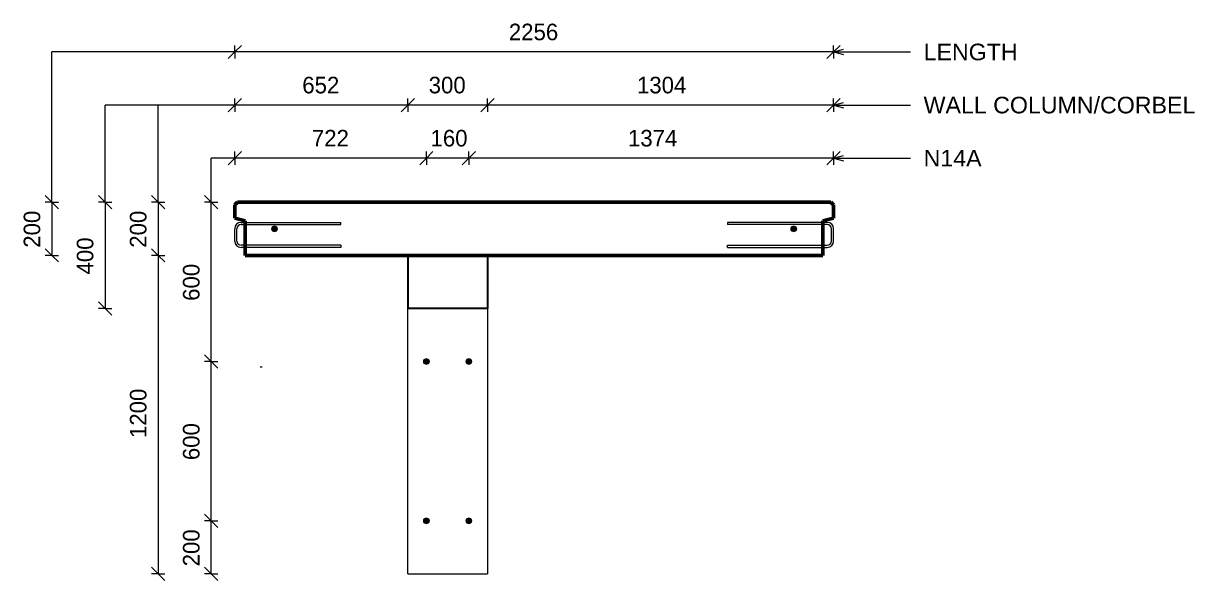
# Model space of a CAD drawing. Header units: millimetres. Extents: x 8908 to 30006, y -2054 to 18539.
# Drawn here: x 13869 to 18281, y 11689 to 13787 of the extents above; entities that cross this region are included whole.
import ezdxf

# ---------------------------------------------------------------- set-up
doc = ezdxf.new("R2010")
doc.units = ezdxf.units.MM
for name, color, linetype, lineweight in [('A-ANNO-DIMS', 211, 'Continuous', 9), ('A-ANNO-DIMS-25', 211, 'Continuous', 9), ('A-DETL-MBND', 5, 'Continuous', 18), ('A-WALL', 113, 'Continuous', 25), ('G-ANNO-TEXT', 231, 'Continuous', 9), ('S-BEAM', 12, 'Continuous', 18), ('S-RBAR', 171, 'Continuous', 18)]:
    doc.layers.add(name, color=color, linetype=linetype, lineweight=lineweight)
doc.styles.add('Arial', font='arial.ttf', dxfattribs={"height": 62.5})
doc.styles.add('Nirmala UI Semilight', font='NirmalaS.ttf', dxfattribs={"height": 62.5})
doc.dimstyles.new('Arrow_Filled_-_2_5_NI_UI', dxfattribs={"dimscale": 304.8, "dimtxt": 65.460247, "dimasz": 0.164042, "dimexe": 0.082021, "dimexo": 0.0625, "dimgap": 0.082021, "dimtad": 1, "dimdec": 4, "dimzin": 0, "dimdsep": 46, "dimtxsty": 'Nirmala UI Semilight', "dimblk1": 'OBLIQUE', "dimblk2": 'OBLIQUE', "dimsah": 1, "dimcen": 0.09, "dimazin": 0, "dimtfac": 1, "dimtdec": 4, "dimtix": 1, "dimtmove": 0, "dimatfit": 3, "dimfxl": 0.082021, "dimfxlon": 1, "dimtvp": 1, "dimtolj": 1, "dimtzin": 0, "dimarcsym": 2})

# ---------------------------------------------------------------- blocks, each defined once
blk = doc.blocks.new('DIMBLOCK28-Elevation Top Copy 1')
at = {"layer": 'A-ANNO-DIMS-25'}
for p, q in [((15617.4, 13479.8), (15642.4, 13504.8)), ((15617.4, 13479.8), (15617.4, 13504.8)), ((16921.2, 13479.8), (16946.2, 13504.8)), ((16921.2, 13479.8), (16921.2, 13504.8)), ((15617.4, 13479.8), (15592.4, 13454.8)), ((16921.2, 13479.8), (15617.4, 13479.8)), ((15617.4, 13479.8), (15617.4, 13454.8)), ((16921.2, 13479.8), (16896.2, 13454.8)), ((16921.2, 13479.8), (16921.2, 13454.8))]:
    blk.add_line(p, q, dxfattribs=at)
at = {"layer": 'A-ANNO-DIMS-25', "color": 0, "insert": (16180.6, 13586.4), "char_height": 62.5, "width": 212.805, "attachment_point": 1, "line_spacing_factor": 1.142579, "style": 'Nirmala UI Semilight'}
blk.add_mtext('1304', dxfattribs=at)
blk = doc.blocks.new('_Oblique')
at = {"color": 0, "linetype": 'ByBlock', "lineweight": -2}
blk.add_line((-0.5, -0.5), (0.5, 0.5), dxfattribs=at)
blk = doc.blocks.new('DIMBLOCK29-Elevation Top Copy 1')
at = {"layer": 'A-ANNO-DIMS-25'}
for p, q in [((15317.2, 13479.8), (15342.2, 13504.8)), ((15317.2, 13479.8), (15317.2, 13504.8)), ((15617.4, 13479.8), (15642.4, 13504.8)), ((15617.4, 13479.8), (15617.4, 13504.8)), ((15317.2, 13479.8), (15292.2, 13454.8)), ((15617.4, 13479.8), (15317.2, 13479.8)), ((15317.2, 13479.8), (15317.2, 13454.8)), ((15617.4, 13479.8), (15592.4, 13454.8)), ((15617.4, 13479.8), (15617.4, 13454.8))]:
    blk.add_line(p, q, dxfattribs=at)
at = {"layer": 'A-ANNO-DIMS-25', "color": 0, "insert": (15395.9, 13586.4), "char_height": 62.5, "width": 171.387, "attachment_point": 1, "line_spacing_factor": 1.142579, "style": 'Nirmala UI Semilight'}
blk.add_mtext('300', dxfattribs=at)
blk = doc.blocks.new('DIMBLOCK30-Elevation Top Copy 1')
at = {"layer": 'A-ANNO-DIMS-25'}
for p, q in [((14665.2, 13479.8), (14690.2, 13504.8)), ((14665.2, 13479.8), (14665.2, 13504.8)), ((15317.2, 13479.8), (15342.2, 13504.8)), ((15317.2, 13479.8), (15317.2, 13504.8)), ((14665.2, 13479.8), (14640.2, 13454.8)), ((15317.2, 13479.8), (14665.2, 13479.8)), ((14665.2, 13479.8), (14665.2, 13454.8)), ((15317.2, 13479.8), (15292.2, 13454.8)), ((15317.2, 13479.8), (15317.2, 13454.8))]:
    blk.add_line(p, q, dxfattribs=at)
at = {"layer": 'A-ANNO-DIMS-25', "color": 0, "insert": (14919.8, 13586.4), "char_height": 62.5, "width": 171.387, "attachment_point": 1, "line_spacing_factor": 1.142579, "style": 'Nirmala UI Semilight'}
blk.add_mtext('652', dxfattribs=at)
blk = doc.blocks.new('DIMBLOCK31-Elevation Top Copy 1')
at = {"layer": 'A-ANNO-DIMS-25'}
for p, q in [((14376.8, 13113.8), (14351.8, 13138.8)), ((14376.8, 13113.8), (14351.8, 13113.8)), ((14376.8, 13113.8), (14376.8, 12913.8)), ((14376.8, 13113.8), (14401.8, 13088.8)), ((14376.8, 13113.8), (14401.8, 13113.8)), ((14376.8, 12913.8), (14351.8, 12938.8)), ((14376.8, 12913.8), (14351.8, 12913.8)), ((14376.8, 12913.8), (14401.8, 12888.8)), ((14376.8, 12913.8), (14401.8, 12913.8))]:
    blk.add_line(p, q, dxfattribs=at)
at = {"layer": 'A-ANNO-DIMS-25', "color": 0, "insert": (14270.2, 12942.4), "char_height": 62.5, "width": 171.387, "attachment_point": 1, "rotation": 90, "line_spacing_factor": 1.142579, "style": 'Nirmala UI Semilight'}
blk.add_mtext('200', dxfattribs=at)
blk = doc.blocks.new('DIMBLOCK32-Elevation Top Copy 1')
at = {"layer": 'A-ANNO-DIMS-25'}
for p, q in [((14376.8, 12913.8), (14351.8, 12938.8)), ((14376.8, 12913.8), (14351.8, 12913.8)), ((14376.8, 12913.8), (14376.8, 11713.8)), ((14376.8, 12913.8), (14401.8, 12888.8)), ((14376.8, 12913.8), (14401.8, 12913.8)), ((14376.8, 11713.8), (14351.8, 11738.8)), ((14376.8, 11713.8), (14351.8, 11713.8)), ((14376.8, 11713.8), (14401.8, 11688.8)), ((14376.8, 11713.8), (14401.8, 11713.8))]:
    blk.add_line(p, q, dxfattribs=at)
at = {"layer": 'A-ANNO-DIMS-25', "color": 0, "insert": (14270.2, 12225.7), "char_height": 62.5, "width": 211.377, "attachment_point": 1, "rotation": 90, "line_spacing_factor": 1.142579, "style": 'Nirmala UI Semilight'}
blk.add_mtext('1200', dxfattribs=at)
blk = doc.blocks.new('DIMBLOCK33-Elevation Top Copy 1')
at = {"layer": 'A-ANNO-DIMS-25'}
for p, q in [((14176.8, 13113.8), (14151.8, 13138.8)), ((14176.8, 13113.8), (14151.8, 13113.8)), ((14176.8, 13113.8), (14176.8, 12713.8)), ((14176.8, 13113.8), (14201.8, 13088.8)), ((14176.8, 13113.8), (14201.8, 13113.8)), ((14176.8, 12713.8), (14151.8, 12738.8)), ((14176.8, 12713.8), (14151.8, 12713.8)), ((14176.8, 12713.8), (14201.8, 12688.8)), ((14176.8, 12713.8), (14201.8, 12713.8))]:
    blk.add_line(p, q, dxfattribs=at)
at = {"layer": 'A-ANNO-DIMS-25', "color": 0, "insert": (14070.2, 12841.8), "char_height": 62.5, "width": 172.815, "attachment_point": 1, "rotation": 90, "line_spacing_factor": 1.142579, "style": 'Nirmala UI Semilight'}
blk.add_mtext('400', dxfattribs=at)
blk = doc.blocks.new('DIMBLOCK34-Elevation Top Copy 1')
at = {"layer": 'A-ANNO-DIMS-25'}
for p, q in [((13976.8, 13113.8), (13951.8, 13138.8)), ((13976.8, 13113.8), (13951.8, 13113.8)), ((13976.8, 13113.8), (13976.8, 12913.8)), ((13976.8, 13113.8), (14001.8, 13088.8)), ((13976.8, 13113.8), (14001.8, 13113.8)), ((13976.8, 12913.8), (13951.8, 12938.8)), ((13976.8, 12913.8), (13951.8, 12913.8)), ((13976.8, 12913.8), (14001.8, 12888.8)), ((13976.8, 12913.8), (14001.8, 12913.8))]:
    blk.add_line(p, q, dxfattribs=at)
at = {"layer": 'A-ANNO-DIMS-25', "color": 0, "insert": (13870.2, 12942.4), "char_height": 62.5, "width": 171.387, "attachment_point": 1, "rotation": 90, "line_spacing_factor": 1.142579, "style": 'Nirmala UI Semilight'}
blk.add_mtext('200', dxfattribs=at)
blk = doc.blocks.new('DIMBLOCK35-Elevation Top Copy 1')
at = {"layer": 'A-ANNO-DIMS-25'}
for p, q in [((14665.2, 13679.8), (14640.2, 13654.8)), ((14665.2, 13679.8), (14690.2, 13704.8)), ((14665.2, 13679.8), (14665.2, 13704.8)), ((16921.2, 13679.8), (14665.2, 13679.8)), ((14665.2, 13679.8), (14665.2, 13654.8)), ((16921.2, 13679.8), (16896.2, 13654.8)), ((16921.2, 13679.8), (16946.2, 13704.8)), ((16921.2, 13679.8), (16921.2, 13704.8)), ((16921.2, 13679.8), (16921.2, 13654.8))]:
    blk.add_line(p, q, dxfattribs=at)
at = {"layer": 'A-ANNO-DIMS-25', "color": 0, "insert": (15698, 13786.4), "char_height": 62.5, "width": 228.516, "attachment_point": 1, "line_spacing_factor": 1.142579, "style": 'Nirmala UI Semilight'}
blk.add_mtext('2256', dxfattribs=at)
blk = doc.blocks.new('DIMBLOCK36-Elevation Top Copy 1')
at = {"layer": 'A-ANNO-DIMS-25'}
for p, q in [((15547.2, 13279.8), (15522.2, 13254.8)), ((15547.2, 13279.8), (15572.2, 13304.8)), ((15547.2, 13279.8), (15547.2, 13304.8)), ((16921.2, 13279.8), (15547.2, 13279.8)), ((15547.2, 13279.8), (15547.2, 13254.8)), ((16921.2, 13279.8), (16896.2, 13254.8)), ((16921.2, 13279.8), (16946.2, 13304.8)), ((16921.2, 13279.8), (16921.2, 13304.8)), ((16921.2, 13279.8), (16921.2, 13254.8))]:
    blk.add_line(p, q, dxfattribs=at)
at = {"layer": 'A-ANNO-DIMS-25', "color": 0, "insert": (16146.7, 13386.4), "char_height": 62.5, "width": 209.949, "attachment_point": 1, "line_spacing_factor": 1.142579, "style": 'Nirmala UI Semilight'}
blk.add_mtext('1374', dxfattribs=at)
blk = doc.blocks.new('DIMBLOCK37-Elevation Top Copy 1')
at = {"layer": 'A-ANNO-DIMS-25'}
for p, q in [((15387.2, 13279.8), (15362.2, 13254.8)), ((15387.2, 13279.8), (15412.2, 13304.8)), ((15387.2, 13279.8), (15387.2, 13304.8)), ((15547.2, 13279.8), (15387.2, 13279.8)), ((15387.2, 13279.8), (15387.2, 13254.8)), ((15547.2, 13279.8), (15522.2, 13254.8)), ((15547.2, 13279.8), (15572.2, 13304.8)), ((15547.2, 13279.8), (15547.2, 13304.8)), ((15547.2, 13279.8), (15547.2, 13254.8))]:
    blk.add_line(p, q, dxfattribs=at)
at = {"layer": 'A-ANNO-DIMS-25', "color": 0, "insert": (15402.9, 13386.4), "char_height": 62.5, "width": 154.248, "attachment_point": 1, "line_spacing_factor": 1.142579, "style": 'Nirmala UI Semilight'}
blk.add_mtext('160', dxfattribs=at)
blk = doc.blocks.new('DIMBLOCK38-Elevation Top Copy 1')
at = {"layer": 'A-ANNO-DIMS-25'}
for p, q in [((14665.2, 13279.8), (14640.2, 13254.8)), ((14665.2, 13279.8), (14690.2, 13304.8)), ((14665.2, 13279.8), (14665.2, 13304.8)), ((15387.2, 13279.8), (14665.2, 13279.8)), ((14665.2, 13279.8), (14665.2, 13254.8)), ((15387.2, 13279.8), (15362.2, 13254.8)), ((15387.2, 13279.8), (15412.2, 13304.8)), ((15387.2, 13279.8), (15387.2, 13304.8)), ((15387.2, 13279.8), (15387.2, 13254.8))]:
    blk.add_line(p, q, dxfattribs=at)
at = {"layer": 'A-ANNO-DIMS-25', "color": 0, "insert": (14956, 13386.4), "char_height": 62.5, "width": 168.53, "attachment_point": 1, "line_spacing_factor": 1.142579, "style": 'Nirmala UI Semilight'}
blk.add_mtext('722', dxfattribs=at)
blk = doc.blocks.new('DIMBLOCK39-Elevation Top Copy 1')
at = {"layer": 'A-ANNO-DIMS-25'}
for p, q in [((14576.8, 11913.8), (14551.8, 11938.8)), ((14576.8, 11913.8), (14551.8, 11913.8)), ((14576.8, 11713.8), (14576.8, 11913.8)), ((14576.8, 11913.8), (14601.8, 11888.8)), ((14576.8, 11913.8), (14601.8, 11913.8)), ((14576.8, 11713.8), (14551.8, 11738.8)), ((14576.8, 11713.8), (14551.8, 11713.8)), ((14576.8, 11713.8), (14601.8, 11688.8)), ((14576.8, 11713.8), (14601.8, 11713.8))]:
    blk.add_line(p, q, dxfattribs=at)
at = {"layer": 'A-ANNO-DIMS-25', "color": 0, "insert": (14470.2, 11742.4), "char_height": 62.5, "width": 171.387, "attachment_point": 1, "rotation": 90, "line_spacing_factor": 1.142579, "style": 'Nirmala UI Semilight'}
blk.add_mtext('200', dxfattribs=at)
blk = doc.blocks.new('DIMBLOCK40-Elevation Top Copy 1')
at = {"layer": 'A-ANNO-DIMS-25'}
for p, q in [((14576.8, 12513.8), (14551.8, 12538.8)), ((14576.8, 12513.8), (14551.8, 12513.8)), ((14576.8, 11913.8), (14576.8, 12513.8)), ((14576.8, 12513.8), (14601.8, 12488.8)), ((14576.8, 12513.8), (14601.8, 12513.8)), ((14576.8, 11913.8), (14551.8, 11938.8)), ((14576.8, 11913.8), (14551.8, 11913.8)), ((14576.8, 11913.8), (14601.8, 11888.8)), ((14576.8, 11913.8), (14601.8, 11913.8))]:
    blk.add_line(p, q, dxfattribs=at)
at = {"layer": 'A-ANNO-DIMS-25', "color": 0, "insert": (14470.2, 12142.4), "char_height": 62.5, "width": 171.387, "attachment_point": 1, "rotation": 90, "line_spacing_factor": 1.142579, "style": 'Nirmala UI Semilight'}
blk.add_mtext('600', dxfattribs=at)
blk = doc.blocks.new('DIMBLOCK41-Elevation Top Copy 1')
at = {"layer": 'A-ANNO-DIMS-25'}
for p, q in [((14576.8, 13113.8), (14551.8, 13138.8)), ((14576.8, 13113.8), (14551.8, 13113.8)), ((14576.8, 12513.8), (14576.8, 13113.8)), ((14576.8, 13113.8), (14601.8, 13088.8)), ((14576.8, 13113.8), (14601.8, 13113.8)), ((14576.8, 12513.8), (14551.8, 12538.8)), ((14576.8, 12513.8), (14551.8, 12513.8)), ((14576.8, 12513.8), (14601.8, 12488.8)), ((14576.8, 12513.8), (14601.8, 12513.8))]:
    blk.add_line(p, q, dxfattribs=at)
at = {"layer": 'A-ANNO-DIMS-25', "color": 0, "insert": (14470.2, 12742.4), "char_height": 62.5, "width": 171.387, "attachment_point": 1, "rotation": 90, "line_spacing_factor": 1.142579, "style": 'Nirmala UI Semilight'}
blk.add_mtext('600', dxfattribs=at)

msp = doc.modelspace()

# ---------------------------------------------------------------- hatches: boundary and pattern name
at = {"layer": 'S-RBAR'}
h = msp.add_hatch(color=256, dxfattribs=at)
edge = h.paths.add_edge_path()
edge.add_arc((14815.19038, 13013.80383), 10, 0, 360)
for points in [[(14815.19038, 13003.80383), (14822.26145, 13006.73276), (14825.19038, 13013.80383), (14822.26145, 13020.8749), (14815.19038, 13023.80383), (14808.11931, 13020.8749), (14805.19038, 13013.80383), (14808.11931, 13006.73276)], [(16771.19038, 13003.80383), (16778.26145, 13006.73276), (16781.19038, 13013.80383), (16778.26145, 13020.8749), (16771.19038, 13023.80383), (16764.11931, 13020.8749), (16761.19038, 13013.80383), (16764.11931, 13006.73276)], [(15387.19242, 12503.80383), (15394.26349, 12506.73276), (15397.19242, 12513.80383), (15394.26349, 12520.8749), (15387.19242, 12523.80383), (15380.12135, 12520.8749), (15377.19242, 12513.80383), (15380.12135, 12506.73276)], [(15547.19242, 12503.80383), (15554.26349, 12506.73276), (15557.19242, 12513.80383), (15554.26349, 12520.8749), (15547.19242, 12523.80383), (15540.12135, 12520.8749), (15537.19242, 12513.80383), (15540.12135, 12506.73276)], [(15387.19242, 11903.80383), (15394.26349, 11906.73276), (15397.19242, 11913.80383), (15394.26349, 11920.8749), (15387.19242, 11923.80383), (15380.12135, 11920.8749), (15377.19242, 11913.80383), (15380.12135, 11906.73276)], [(15547.19242, 11903.80383), (15554.26349, 11906.73276), (15557.19242, 11913.80383), (15554.26349, 11920.8749), (15547.19242, 11923.80383), (15540.12135, 11920.8749), (15537.19242, 11913.80383), (15540.12135, 11906.73276)]]:
    msp.add_hatch(color=256, dxfattribs=at).paths.add_polyline_path(points)
h = msp.add_hatch(color=256, dxfattribs=at)
edge = h.paths.add_edge_path()
edge.add_arc((16771.19038, 13013.80383), 10, 0, 360)
h = msp.add_hatch(color=256, dxfattribs=at)
edge = h.paths.add_edge_path()
edge.add_arc((15387.19242, 12513.80383), 10, 0, 360)
h = msp.add_hatch(color=256, dxfattribs=at)
edge = h.paths.add_edge_path()
edge.add_arc((15547.19242, 12513.80383), 10, 0, 360)
h = msp.add_hatch(color=256, dxfattribs=at)
edge = h.paths.add_edge_path()
edge.add_arc((15387.19242, 11913.80383), 10, 0, 360)
h = msp.add_hatch(color=256, dxfattribs=at)
edge = h.paths.add_edge_path()
edge.add_arc((15547.19242, 11913.80383), 10, 0, 360)

# ---------------------------------------------------------------- linework, layer by layer
at = {"layer": 'A-DETL-MBND'}
for p, q in [((13976.76628, 13113.80383), (13976.76628, 13679.84374)), ((14665.19242, 13679.84374), (13976.76628, 13679.84374)), ((14176.76628, 13113.80383), (14176.76628, 13479.84374)), ((14665.19242, 13479.84374), (14176.76628, 13479.84374)), ((14376.76628, 13113.80383), (14376.76628, 13479.84374)), ((14576.76628, 13113.80383), (14576.76628, 13279.84374)), ((14665.19242, 13279.84374), (14576.76628, 13279.84374)), ((14761.19038, 12493.80383), (14769.19038, 12493.80383))]:
    msp.add_line(p, q, dxfattribs=at)
at = {"layer": 'A-WALL', "lineweight": 50}
for p, q in [((14675.25428, 13113.80383), (14665.19242, 13103.74198)), ((14665.19242, 13103.74198), (14665.19242, 13053.80383)), ((16911.18984, 13113.80383), (14675.25428, 13113.80383)), ((16921.19242, 13103.80125), (16911.18984, 13113.80383)), ((16921.19242, 13053.80383), (16921.19242, 13103.80125)), ((14665.19242, 13053.80383), (14705.19242, 13043.80383)), ((14705.19242, 13043.80383), (14705.19242, 12913.80383)), ((16881.19242, 13043.80383), (16921.19242, 13053.80383)), ((16881.19242, 12913.80383), (16881.19242, 13043.80383)), ((14705.19242, 12913.80383), (16881.19242, 12913.80383))]:
    msp.add_line(p, q, dxfattribs=at)
at = {"layer": 'A-WALL'}
for p, q in [((15317.19446, 12913.80383), (15317.19446, 12713.80383)), ((15617.41018, 12913.80383), (15617.41018, 12713.80383)), ((15617.41018, 12713.80383), (15317.19446, 12713.80383))]:
    msp.add_line(p, q, dxfattribs=at)
at = {"layer": 'G-ANNO-TEXT', "color": 10}
for p, q in [((16920.96681, 13679.78347), (16958.46681, 13689.83156)), ((16920.96681, 13679.78347), (16958.46681, 13669.73537)), ((16920.96681, 13679.78347), (17210.47489, 13679.78347)), ((16920.96681, 13479.78347), (16958.46681, 13489.83156)), ((16920.96681, 13479.78347), (16958.46681, 13469.73537)), ((16920.96681, 13479.78347), (17210.47489, 13479.78347)), ((16920.96681, 13279.78347), (16958.46681, 13289.83156)), ((16920.96681, 13279.78347), (16958.46681, 13269.73537)), ((16920.96681, 13279.78347), (17210.47489, 13279.78347))]:
    msp.add_line(p, q, dxfattribs=at)
at = {"layer": 'S-BEAM'}
for p, q in [((15317.19446, 11713.80383), (15317.19446, 12713.80383)), ((15617.41018, 12713.80383), (15317.19446, 12713.80383)), ((15617.41018, 12713.80383), (15617.41018, 11713.80383)), ((15317.19446, 11713.80383), (15617.41018, 11713.80383))]:
    msp.add_line(p, q, dxfattribs=at)
at = {"layer": 'S-RBAR'}
for p, q in [((14689.19038, 13037.80383), (15065.19038, 13037.80383)), ((14689.19038, 13029.80383), (15065.19038, 13029.80383)), ((14808.11931, 13020.8749), (14805.19038, 13013.80383)), ((14815.19038, 13023.80383), (14808.11931, 13020.8749)), ((14822.26145, 13020.8749), (14815.19038, 13023.80383)), ((14825.19038, 13013.80383), (14822.26145, 13020.8749)), ((15065.19038, 13029.80383), (15065.19038, 13037.80383)), ((16897.19242, 13037.80383), (16521.19242, 13037.80383)), ((16521.19242, 13037.80383), (16521.19242, 13029.80383)), ((16897.19242, 13029.80383), (16521.19242, 13029.80383)), ((16764.11931, 13020.8749), (16761.19038, 13013.80383)), ((16771.19038, 13023.80383), (16764.11931, 13020.8749)), ((16778.26145, 13020.8749), (16771.19038, 13023.80383)), ((16781.19038, 13013.80383), (16778.26145, 13020.8749)), ((14665.19038, 12967.67529), (14665.19038, 13013.80383)), ((14673.19038, 12967.67529), (14673.19038, 13013.80383)), ((14805.19038, 13013.80383), (14808.11931, 13006.73276)), ((14808.11931, 13006.73276), (14815.19038, 13003.80383)), ((14815.19038, 13003.80383), (14822.26145, 13006.73276)), ((14822.26145, 13006.73276), (14825.19038, 13013.80383)), ((16761.19038, 13013.80383), (16764.11931, 13006.73276)), ((16764.11931, 13006.73276), (16771.19038, 13003.80383)), ((16771.19038, 13003.80383), (16778.26145, 13006.73276)), ((16778.26145, 13006.73276), (16781.19038, 13013.80383)), ((16913.19242, 12967.67529), (16913.19242, 13013.80383)), ((16921.19242, 12967.67529), (16921.19242, 13013.80383)), ((15065.19038, 12951.67529), (14689.19038, 12951.67529)), ((15065.19038, 12943.67529), (14689.19038, 12943.67529)), ((15065.19038, 12951.67529), (15065.19038, 12943.67529)), ((16521.19242, 12951.67529), (16897.19242, 12951.67529)), ((16521.19242, 12943.67529), (16521.19242, 12951.67529)), ((16521.19242, 12943.67529), (16897.19242, 12943.67529)), ((15380.12135, 12520.8749), (15377.19242, 12513.80383)), ((15377.19242, 12513.80383), (15380.12135, 12506.73276)), ((15387.19242, 12523.80383), (15380.12135, 12520.8749)), ((15380.12135, 12506.73276), (15387.19242, 12503.80383)), ((15394.26349, 12520.8749), (15387.19242, 12523.80383)), ((15387.19242, 12503.80383), (15394.26349, 12506.73276)), ((15397.19242, 12513.80383), (15394.26349, 12520.8749)), ((15394.26349, 12506.73276), (15397.19242, 12513.80383)), ((15540.12135, 12520.8749), (15537.19242, 12513.80383)), ((15537.19242, 12513.80383), (15540.12135, 12506.73276)), ((15547.19242, 12523.80383), (15540.12135, 12520.8749)), ((15540.12135, 12506.73276), (15547.19242, 12503.80383)), ((15554.26349, 12520.8749), (15547.19242, 12523.80383)), ((15547.19242, 12503.80383), (15554.26349, 12506.73276)), ((15557.19242, 12513.80383), (15554.26349, 12520.8749)), ((15554.26349, 12506.73276), (15557.19242, 12513.80383)), ((15380.12135, 11920.8749), (15377.19242, 11913.80383)), ((15377.19242, 11913.80383), (15380.12135, 11906.73276)), ((15387.19242, 11923.80383), (15380.12135, 11920.8749)), ((15394.26349, 11920.8749), (15387.19242, 11923.80383)), ((15397.19242, 11913.80383), (15394.26349, 11920.8749)), ((15394.26349, 11906.73276), (15397.19242, 11913.80383)), ((15540.12135, 11920.8749), (15537.19242, 11913.80383)), ((15537.19242, 11913.80383), (15540.12135, 11906.73276)), ((15547.19242, 11923.80383), (15540.12135, 11920.8749)), ((15554.26349, 11920.8749), (15547.19242, 11923.80383)), ((15557.19242, 11913.80383), (15554.26349, 11920.8749)), ((15554.26349, 11906.73276), (15557.19242, 11913.80383)), ((15380.12135, 11906.73276), (15387.19242, 11903.80383)), ((15387.19242, 11903.80383), (15394.26349, 11906.73276)), ((15540.12135, 11906.73276), (15547.19242, 11903.80383)), ((15547.19242, 11903.80383), (15554.26349, 11906.73276))]:
    msp.add_line(p, q, dxfattribs=at)
for centre in [(14815.19038, 13013.80383), (16771.19038, 13013.80383), (15387.19242, 12513.80383), (15547.19242, 12513.80383), (15387.19242, 11913.80383), (15547.19242, 11913.80383)]:
    msp.add_circle(centre, 10, dxfattribs=at)
for centre, radius, start, end in [((14689.19038, 13013.80383), 24, 90, 180), ((14689.19038, 13013.80383), 16, 90, 180), ((16897.19242, 13013.80383), 24, 0, 90), ((16897.19242, 13013.80383), 16, 0, 90), ((14689.19038, 12967.67529), 24, 180, 270), ((14689.19038, 12967.67529), 16, 180, 270), ((16897.19242, 12967.67529), 16, 270, 0), ((16897.19242, 12967.67529), 24, 270, 360)]:
    msp.add_arc(centre, radius, start, end, dxfattribs=at)

# ---------------------------------------------------------------- texts
at = {"layer": 'G-ANNO-TEXT', "color": 7, "char_height": 62.5, "attachment_point": 1, "style": 'Arial'}
for s, insert, width in [('LENGTH', (17260.47489, 13711.03347), 428.9028125), ('WALL COLUMN/CORBEL', (17260.47489, 13511.03347), 1238.6071875), ('N14A', (17260.47489, 13311.03347), 262.5526562)]:
    msp.add_mtext(s, dxfattribs=dict(at, insert=insert, width=width))

# ---------------------------------------------------------------- dimensions: what is measured, and where the dimension line sits
at = {"layer": 'A-ANNO-DIMS'}
for base, p1, p2, angle, override, picture, middle in [((14665.19242, 13679.84374), (16921.19242, 13654.84374), (14665.19242, 13654.84374), 0, {"dimpost": '<>', "dimfxl": 2256}, 'DIMBLOCK35-Elevation Top Copy 1', (15793.19242, 13737.16156)), ((14665.19242, 13479.84374), (15317.19446, 13454.84374), (14665.19242, 13454.84374), 0, {"dimpost": '<>', "dimfxl": 652.002043}, 'DIMBLOCK30-Elevation Top Copy 1', (14991.19344, 13537.16156)), ((15317.19446, 13479.84374), (15617.41018, 13454.84374), (15317.19446, 13454.84374), 0, {"dimpost": '<>', "dimfxl": 300.215714}, 'DIMBLOCK29-Elevation Top Copy 1', (15467.30232, 13537.16156)), ((15617.41018, 13479.84374), (16921.19242, 13454.84374), (15617.41018, 13454.84374), 0, {"dimpost": '<>', "dimfxl": 1303.782243}, 'DIMBLOCK28-Elevation Top Copy 1', (16269.3013, 13537.33589)), ((14665.19242, 13279.84374), (15387.19242, 13254.84374), (14665.19242, 13254.84374), 0, {"dimpost": '<>', "dimfxl": 722}, 'DIMBLOCK38-Elevation Top Copy 1', (15026.19242, 13336.61675)), ((15387.19242, 13279.84374), (15547.19242, 13254.84374), (15387.19242, 13254.84374), 0, {"dimpost": '<>', "dimfxl": 160}, 'DIMBLOCK37-Elevation Top Copy 1', (15467.19242, 13337.33589)), ((15547.19242, 13279.84374), (16921.19242, 13254.84374), (15547.19242, 13254.84374), 0, {"dimpost": '<>', "dimfxl": 1374}, 'DIMBLOCK36-Elevation Top Copy 1', (16234.19242, 13337.33589)), ((13976.76628, 12913.80383), (14001.76628, 13113.80383), (14001.76628, 12913.80383), 90, {"dimpost": '<>', "dimfxl": 200}, 'DIMBLOCK34-Elevation Top Copy 1', (13919.47026, 13013.80383)), ((14176.76628, 12713.80383), (14201.76628, 13113.80383), (14201.76628, 12713.80383), 90, {"dimpost": '<>', "dimfxl": 400}, 'DIMBLOCK33-Elevation Top Copy 1', (14119.47026, 12913.80383)), ((14376.76628, 12913.80383), (14401.76628, 13113.80383), (14401.76628, 12913.80383), 90, {"dimpost": '<>', "dimfxl": 200}, 'DIMBLOCK31-Elevation Top Copy 1', (14319.47026, 13013.80383)), ((14576.76628, 13113.80383), (14601.76628, 12513.80383), (14601.76628, 13113.80383), 90, {"dimpost": '<>', "dimfxl": 600}, 'DIMBLOCK41-Elevation Top Copy 1', (14519.44846, 12813.80383)), ((14376.76628, 11713.80383), (14401.76628, 12913.80383), (14401.76628, 11713.80383), 90, {"dimpost": '<>', "dimfxl": 1200}, 'DIMBLOCK32-Elevation Top Copy 1', (14319.29592, 12313.80383)), ((14576.76628, 12513.80383), (14601.76628, 11913.80383), (14601.76628, 12513.80383), 90, {"dimpost": '<>', "dimfxl": 600}, 'DIMBLOCK40-Elevation Top Copy 1', (14519.44846, 12213.80383)), ((14576.76628, 11913.80383), (14601.76628, 11713.80383), (14601.76628, 11913.80383), 90, {"dimpost": '<>', "dimfxl": 200}, 'DIMBLOCK39-Elevation Top Copy 1', (14519.47026, 11813.80383))]:
    dim = msp.add_linear_dim(base=base, p1=p1, p2=p2, angle=angle, dimstyle='Arrow_Filled_-_2_5_NI_UI', override=override, dxfattribs=at)
    dim.commit()
    dim.dimension.update_dxf_attribs({"geometry": picture, "text_midpoint": middle})

doc.saveas('drawing.dxf')
